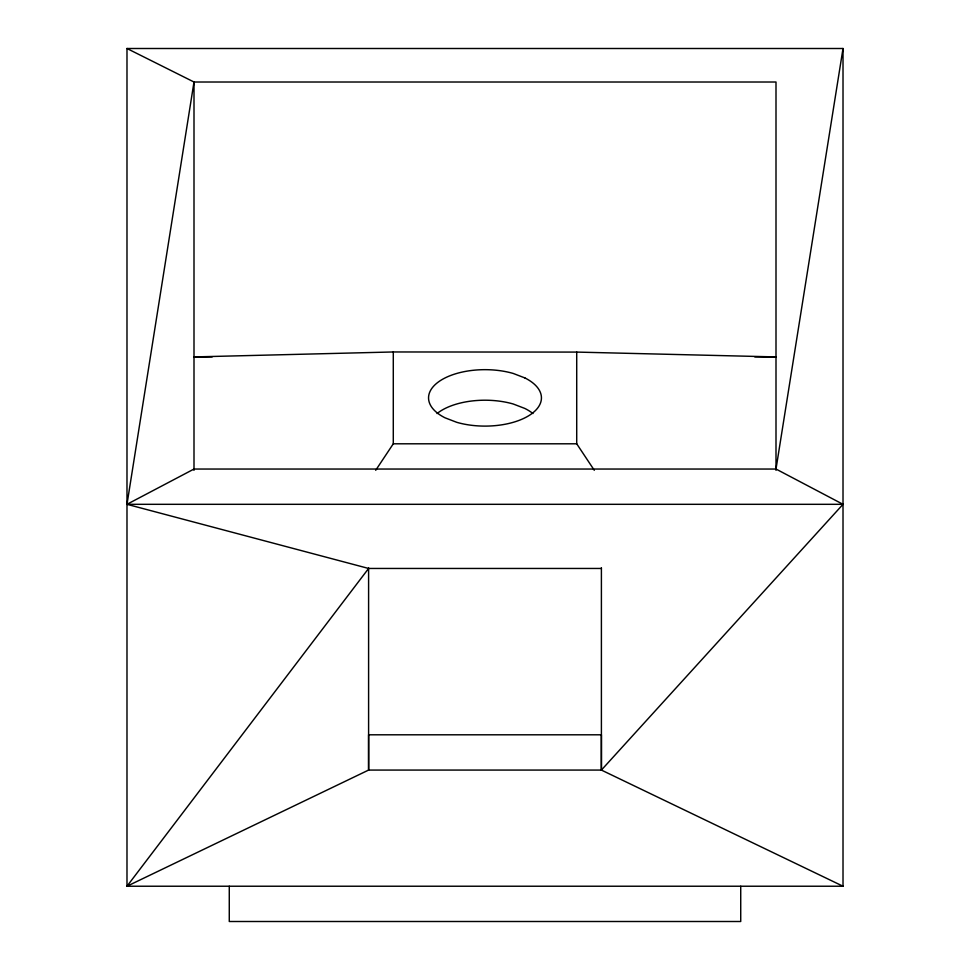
<?xml version="1.0" encoding="UTF-8"?>
<svg xmlns="http://www.w3.org/2000/svg" width="970" height="970" viewBox="0 0 970 970"><rect width="100%" height="100%" fill="white"/><g stroke="black" fill="none" stroke-linecap="round" stroke-linejoin="round"><path stroke-width="1.45" d="M843.015 886.228L601.4 770.071L601.4 734.799L368.6 734.799L368.6 770.071L126.985 886.228L126.985 48.5L843.015 48.5L843.015 886.228L126.985 886.228L368.6 568.456L601.4 568.456M368.6 567.789L368.6 770.071L601.4 770.071L843.015 504.315L776 469.043L843.015 48.5M375.705 470.28L393.286 443.799L393.286 351.964L576.713 352.086L776 356.924L754.781 356.924M393.286 351.964L194 356.924L212.187 356.924M393.286 443.799L576.713 443.799L594.295 470.28M776 469.043L194 469.043L126.985 504.315L194 82.013L126.985 48.5M843.015 504.315L126.985 504.315L368.6 568.456M776 470.317L776 82.013L194 82.013L194 470.317M740.728 886.228L740.728 921.5L229.272 921.5L229.272 886.228M601.4 567.789L601.4 770.071M576.713 352.086L576.713 443.799M437.07 413.535A56.43 28.215 0 0 1 513.215 403.993L524.903 408.479A56.43 28.215 0 0 1 532.93 413.535M524.903 377.936L513.215 373.45A56.43 28.215 0 0 0 440.222 380.701A56.43 28.215 0 0 0 445.097 417.84L456.785 422.326A56.43 28.215 0 0 0 529.778 415.063A56.43 28.215 0 0 0 524.903 377.936"/></g></svg>
